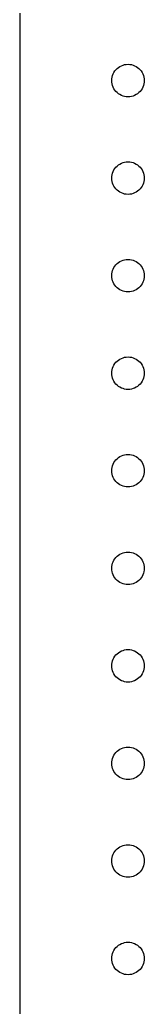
# Model space of a CAD drawing. Header units: metres. Extents: x -90 to 756, y -90 to 295.
# Drawn here: x -90 to -84.25, y 101.75 to 147.31 of the extents above; entities that cross this region are included whole.
import ezdxf

# ---------------------------------------------------------------- set-up
doc = ezdxf.new("R2010")
doc.units = ezdxf.units.M

msp = doc.modelspace()

# ---------------------------------------------------------------- linework, layer by layer
for p, q in [((-90, 245), (-90, 0)), ((-85.6852, 144.805), (-85.6495, 144.875)), ((-85.6495, 144.875), (-85.6068, 144.941)), ((-85.6068, 144.941), (-85.5574, 145.002)), ((-85.5574, 145.002), (-85.5019, 145.057)), ((-85.5019, 145.057), (-85.4408, 145.107)), ((-85.4408, 145.107), (-85.375, 145.15)), ((-85.375, 145.15), (-85.3051, 145.185)), ((-85.3051, 145.185), (-85.2318, 145.213)), ((-85.2318, 145.213), (-85.1559, 145.234)), ((-85.1559, 145.234), (-85.0784, 145.246)), ((-85.0784, 145.246), (-85, 145.25)), ((-85, 145.25), (-84.9216, 145.246)), ((-84.9216, 145.246), (-84.8441, 145.234)), ((-84.8441, 145.234), (-84.7682, 145.213)), ((-84.7682, 145.213), (-84.695, 145.185)), ((-84.695, 145.185), (-84.625, 145.15)), ((-84.625, 145.15), (-84.5592, 145.107)), ((-84.5592, 145.107), (-84.4982, 145.057)), ((-84.4982, 145.057), (-84.4426, 145.002)), ((-84.4426, 145.002), (-84.3932, 144.941)), ((-84.3932, 144.941), (-84.3505, 144.875)), ((-84.3505, 144.875), (-84.3148, 144.805)), ((-85.75, 144.5), (-85.7459, 144.578)), ((-85.7459, 144.422), (-85.75, 144.5)), ((-85.7459, 144.578), (-85.7336, 144.656)), ((-85.7336, 144.344), (-85.7459, 144.422)), ((-85.7336, 144.656), (-85.7133, 144.732)), ((-85.7133, 144.732), (-85.6852, 144.805)), ((-84.3148, 144.805), (-84.2867, 144.732)), ((-84.2867, 144.732), (-84.2664, 144.656)), ((-84.2664, 144.656), (-84.2541, 144.578)), ((-84.2541, 144.422), (-84.2664, 144.344)), ((-84.2541, 144.578), (-84.25, 144.5)), ((-84.25, 144.5), (-84.2541, 144.422)), ((-85.7133, 144.268), (-85.7336, 144.344)), ((-85.6852, 144.195), (-85.7133, 144.268)), ((-85.6495, 144.125), (-85.6852, 144.195)), ((-85.6068, 144.059), (-85.6495, 144.125)), ((-85.5574, 143.998), (-85.6068, 144.059)), ((-85.5019, 143.943), (-85.5574, 143.998)), ((-84.4426, 143.998), (-84.4982, 143.943)), ((-84.3932, 144.059), (-84.4426, 143.998)), ((-84.3505, 144.125), (-84.3932, 144.059)), ((-84.3148, 144.195), (-84.3505, 144.125)), ((-84.2867, 144.268), (-84.3148, 144.195)), ((-84.2664, 144.344), (-84.2867, 144.268)), ((-85.4408, 143.893), (-85.5019, 143.943)), ((-85.375, 143.85), (-85.4408, 143.893)), ((-85.3051, 143.815), (-85.375, 143.85)), ((-85.2318, 143.787), (-85.3051, 143.815)), ((-85.1559, 143.766), (-85.2318, 143.787)), ((-85.0784, 143.754), (-85.1559, 143.766)), ((-85, 143.75), (-85.0784, 143.754)), ((-84.9216, 143.754), (-85, 143.75)), ((-84.8441, 143.766), (-84.9216, 143.754)), ((-84.7682, 143.787), (-84.8441, 143.766)), ((-84.695, 143.815), (-84.7682, 143.787)), ((-84.625, 143.85), (-84.695, 143.815)), ((-84.5592, 143.893), (-84.625, 143.85)), ((-84.4982, 143.943), (-84.5592, 143.893)), ((-85.6852, 140.305), (-85.6495, 140.375)), ((-85.6495, 140.375), (-85.6068, 140.441)), ((-85.6068, 140.441), (-85.5574, 140.502)), ((-85.5574, 140.502), (-85.5019, 140.557)), ((-85.5019, 140.557), (-85.4408, 140.607)), ((-85.4408, 140.607), (-85.375, 140.65)), ((-85.375, 140.65), (-85.3051, 140.685)), ((-85.3051, 140.685), (-85.2318, 140.713)), ((-85.2318, 140.713), (-85.1559, 140.734)), ((-85.1559, 140.734), (-85.0784, 140.746)), ((-85.0784, 140.746), (-85, 140.75)), ((-85, 140.75), (-84.9216, 140.746)), ((-84.9216, 140.746), (-84.8441, 140.734)), ((-84.8441, 140.734), (-84.7682, 140.713)), ((-84.7682, 140.713), (-84.695, 140.685)), ((-84.695, 140.685), (-84.625, 140.65)), ((-84.625, 140.65), (-84.5592, 140.607)), ((-84.5592, 140.607), (-84.4982, 140.557)), ((-84.4982, 140.557), (-84.4426, 140.502)), ((-84.4426, 140.502), (-84.3932, 140.441)), ((-84.3932, 140.441), (-84.3505, 140.375)), ((-84.3505, 140.375), (-84.3148, 140.305)), ((-85.75, 140), (-85.7459, 140.078)), ((-85.7459, 139.922), (-85.75, 140)), ((-85.7459, 140.078), (-85.7336, 140.156)), ((-85.7336, 139.844), (-85.7459, 139.922)), ((-85.7336, 140.156), (-85.7133, 140.232)), ((-85.7133, 140.232), (-85.6852, 140.305)), ((-84.3148, 140.305), (-84.2867, 140.232)), ((-84.2867, 140.232), (-84.2664, 140.156)), ((-84.2664, 140.156), (-84.2541, 140.078)), ((-84.2541, 139.922), (-84.2664, 139.844)), ((-84.2541, 140.078), (-84.25, 140)), ((-84.25, 140), (-84.2541, 139.922)), ((-85.7133, 139.768), (-85.7336, 139.844)), ((-85.6852, 139.695), (-85.7133, 139.768)), ((-85.6495, 139.625), (-85.6852, 139.695)), ((-85.6068, 139.559), (-85.6495, 139.625)), ((-85.5574, 139.498), (-85.6068, 139.559)), ((-85.5019, 139.443), (-85.5574, 139.498)), ((-85.4408, 139.393), (-85.5019, 139.443)), ((-84.4982, 139.443), (-84.5592, 139.393)), ((-84.4426, 139.498), (-84.4982, 139.443)), ((-84.3932, 139.559), (-84.4426, 139.498)), ((-84.3505, 139.625), (-84.3932, 139.559)), ((-84.3148, 139.695), (-84.3505, 139.625)), ((-84.2867, 139.768), (-84.3148, 139.695)), ((-84.2664, 139.844), (-84.2867, 139.768)), ((-85.375, 139.35), (-85.4408, 139.393)), ((-85.3051, 139.315), (-85.375, 139.35)), ((-85.2318, 139.287), (-85.3051, 139.315)), ((-85.1559, 139.266), (-85.2318, 139.287)), ((-85.0784, 139.254), (-85.1559, 139.266)), ((-85, 139.25), (-85.0784, 139.254)), ((-84.9216, 139.254), (-85, 139.25)), ((-84.8441, 139.266), (-84.9216, 139.254)), ((-84.7682, 139.287), (-84.8441, 139.266)), ((-84.695, 139.315), (-84.7682, 139.287)), ((-84.625, 139.35), (-84.695, 139.315)), ((-84.5592, 139.393), (-84.625, 139.35)), ((-85.3051, 136.185), (-85.2318, 136.213)), ((-85.2318, 136.213), (-85.1559, 136.234)), ((-85.1559, 136.234), (-85.0784, 136.246)), ((-85.0784, 136.246), (-85, 136.25)), ((-85, 136.25), (-84.9216, 136.246)), ((-84.9216, 136.246), (-84.8441, 136.234)), ((-84.8441, 136.234), (-84.7682, 136.213)), ((-84.7682, 136.213), (-84.695, 136.185)), ((-85.7133, 135.732), (-85.6852, 135.805)), ((-85.6852, 135.805), (-85.6495, 135.875)), ((-85.6495, 135.875), (-85.6068, 135.941)), ((-85.6068, 135.941), (-85.5574, 136.002)), ((-85.5574, 136.002), (-85.5019, 136.057)), ((-85.5019, 136.057), (-85.4408, 136.107)), ((-85.4408, 136.107), (-85.375, 136.15)), ((-85.375, 136.15), (-85.3051, 136.185)), ((-84.695, 136.185), (-84.625, 136.15)), ((-84.625, 136.15), (-84.5592, 136.107)), ((-84.5592, 136.107), (-84.4982, 136.057)), ((-84.4982, 136.057), (-84.4426, 136.002)), ((-84.4426, 136.002), (-84.3932, 135.941)), ((-84.3932, 135.941), (-84.3505, 135.875)), ((-84.3505, 135.875), (-84.3148, 135.805)), ((-84.3148, 135.805), (-84.2867, 135.732)), ((-85.75, 135.5), (-85.7459, 135.578)), ((-85.7459, 135.422), (-85.75, 135.5)), ((-85.7459, 135.578), (-85.7336, 135.656)), ((-85.7336, 135.344), (-85.7459, 135.422)), ((-85.7336, 135.656), (-85.7133, 135.732)), ((-85.7133, 135.268), (-85.7336, 135.344)), ((-84.2867, 135.732), (-84.2664, 135.656)), ((-84.2664, 135.344), (-84.2867, 135.268)), ((-84.2664, 135.656), (-84.2541, 135.578)), ((-84.2541, 135.422), (-84.2664, 135.344)), ((-84.2541, 135.578), (-84.25, 135.5)), ((-84.25, 135.5), (-84.2541, 135.422)), ((-85.6852, 135.195), (-85.7133, 135.268)), ((-85.6495, 135.125), (-85.6852, 135.195)), ((-85.6068, 135.059), (-85.6495, 135.125)), ((-85.5574, 134.998), (-85.6068, 135.059)), ((-85.5019, 134.943), (-85.5574, 134.998)), ((-85.4408, 134.893), (-85.5019, 134.943)), ((-85.375, 134.85), (-85.4408, 134.893)), ((-85.3051, 134.815), (-85.375, 134.85)), ((-84.625, 134.85), (-84.695, 134.815)), ((-84.5592, 134.893), (-84.625, 134.85)), ((-84.4982, 134.943), (-84.5592, 134.893)), ((-84.4426, 134.998), (-84.4982, 134.943)), ((-84.3932, 135.059), (-84.4426, 134.998)), ((-84.3505, 135.125), (-84.3932, 135.059)), ((-84.3148, 135.195), (-84.3505, 135.125)), ((-84.2867, 135.268), (-84.3148, 135.195)), ((-85.2318, 134.787), (-85.3051, 134.815)), ((-85.1559, 134.766), (-85.2318, 134.787)), ((-85.0784, 134.754), (-85.1559, 134.766)), ((-85, 134.75), (-85.0784, 134.754)), ((-84.9216, 134.754), (-85, 134.75)), ((-84.8441, 134.766), (-84.9216, 134.754)), ((-84.7682, 134.787), (-84.8441, 134.766)), ((-84.695, 134.815), (-84.7682, 134.787)), ((-85.375, 131.65), (-85.3051, 131.685)), ((-85.3051, 131.685), (-85.2318, 131.713)), ((-85.2318, 131.713), (-85.1559, 131.734)), ((-85.1559, 131.734), (-85.0784, 131.746)), ((-85.0784, 131.746), (-85, 131.75)), ((-85, 131.75), (-84.9216, 131.746)), ((-84.9216, 131.746), (-84.8441, 131.734)), ((-84.8441, 131.734), (-84.7682, 131.713)), ((-84.7682, 131.713), (-84.695, 131.685)), ((-84.695, 131.685), (-84.625, 131.65)), ((-85.7336, 131.156), (-85.7133, 131.232)), ((-85.7133, 131.232), (-85.6852, 131.305)), ((-85.6852, 131.305), (-85.6495, 131.375)), ((-85.6495, 131.375), (-85.6068, 131.441)), ((-85.6068, 131.441), (-85.5574, 131.502)), ((-85.5574, 131.502), (-85.5019, 131.557)), ((-85.5019, 131.557), (-85.4408, 131.607)), ((-85.4408, 131.607), (-85.375, 131.65)), ((-84.625, 131.65), (-84.5592, 131.607)), ((-84.5592, 131.607), (-84.4982, 131.557)), ((-84.4982, 131.557), (-84.4426, 131.502)), ((-84.4426, 131.502), (-84.3932, 131.441)), ((-84.3932, 131.441), (-84.3505, 131.375)), ((-84.3505, 131.375), (-84.3148, 131.305)), ((-84.3148, 131.305), (-84.2867, 131.232)), ((-84.2867, 131.232), (-84.2664, 131.156)), ((-85.75, 131), (-85.7459, 131.078)), ((-85.7459, 130.922), (-85.75, 131)), ((-85.7459, 131.078), (-85.7336, 131.156)), ((-85.7336, 130.844), (-85.7459, 130.922)), ((-85.7133, 130.768), (-85.7336, 130.844)), ((-85.6852, 130.695), (-85.7133, 130.768)), ((-84.2867, 130.768), (-84.3148, 130.695)), ((-84.2664, 130.844), (-84.2867, 130.768)), ((-84.2664, 131.156), (-84.2541, 131.078)), ((-84.2541, 130.922), (-84.2664, 130.844)), ((-84.2541, 131.078), (-84.25, 131)), ((-84.25, 131), (-84.2541, 130.922)), ((-85.6495, 130.625), (-85.6852, 130.695)), ((-85.6068, 130.559), (-85.6495, 130.625)), ((-85.5574, 130.498), (-85.6068, 130.559)), ((-85.5019, 130.443), (-85.5574, 130.498)), ((-85.4408, 130.393), (-85.5019, 130.443)), ((-85.375, 130.35), (-85.4408, 130.393)), ((-85.3051, 130.315), (-85.375, 130.35)), ((-85.2318, 130.287), (-85.3051, 130.315)), ((-84.695, 130.315), (-84.7682, 130.287)), ((-84.625, 130.35), (-84.695, 130.315)), ((-84.5592, 130.393), (-84.625, 130.35)), ((-84.4982, 130.443), (-84.5592, 130.393)), ((-84.4426, 130.498), (-84.4982, 130.443)), ((-84.3932, 130.559), (-84.4426, 130.498)), ((-84.3505, 130.625), (-84.3932, 130.559)), ((-84.3148, 130.695), (-84.3505, 130.625)), ((-85.1559, 130.266), (-85.2318, 130.287)), ((-85.0784, 130.254), (-85.1559, 130.266)), ((-85, 130.25), (-85.0784, 130.254)), ((-84.9216, 130.254), (-85, 130.25)), ((-84.8441, 130.266), (-84.9216, 130.254)), ((-84.7682, 130.287), (-84.8441, 130.266)), ((-85.5019, 127.057), (-85.4408, 127.107)), ((-85.4408, 127.107), (-85.375, 127.15)), ((-85.375, 127.15), (-85.3051, 127.185)), ((-85.3051, 127.185), (-85.2318, 127.213)), ((-85.2318, 127.213), (-85.1559, 127.234)), ((-85.1559, 127.234), (-85.0784, 127.246)), ((-85.0784, 127.246), (-85, 127.25)), ((-85, 127.25), (-84.9216, 127.246)), ((-84.9216, 127.246), (-84.8441, 127.234)), ((-84.8441, 127.234), (-84.7682, 127.213)), ((-84.7682, 127.213), (-84.695, 127.185)), ((-84.695, 127.185), (-84.625, 127.15)), ((-84.625, 127.15), (-84.5592, 127.107)), ((-84.5592, 127.107), (-84.4982, 127.057)), ((-85.7459, 126.578), (-85.7336, 126.656)), ((-85.7336, 126.656), (-85.7133, 126.732)), ((-85.7133, 126.732), (-85.6852, 126.805)), ((-85.6852, 126.805), (-85.6495, 126.875)), ((-85.6495, 126.875), (-85.6068, 126.941)), ((-85.6068, 126.941), (-85.5574, 127.002)), ((-85.5574, 127.002), (-85.5019, 127.057)), ((-84.4982, 127.057), (-84.4426, 127.002)), ((-84.4426, 127.002), (-84.3932, 126.941)), ((-84.3932, 126.941), (-84.3505, 126.875)), ((-84.3505, 126.875), (-84.3148, 126.805)), ((-84.3148, 126.805), (-84.2867, 126.732)), ((-84.2867, 126.732), (-84.2664, 126.656)), ((-84.2664, 126.656), (-84.2541, 126.578)), ((-85.75, 126.5), (-85.7459, 126.578)), ((-85.7459, 126.422), (-85.75, 126.5)), ((-85.7336, 126.344), (-85.7459, 126.422)), ((-85.7133, 126.268), (-85.7336, 126.344)), ((-85.6852, 126.195), (-85.7133, 126.268)), ((-85.6495, 126.125), (-85.6852, 126.195)), ((-84.3148, 126.195), (-84.3505, 126.125)), ((-84.2867, 126.268), (-84.3148, 126.195)), ((-84.2664, 126.344), (-84.2867, 126.268)), ((-84.2541, 126.422), (-84.2664, 126.344)), ((-84.2541, 126.578), (-84.25, 126.5)), ((-84.25, 126.5), (-84.2541, 126.422)), ((-85.6068, 126.059), (-85.6495, 126.125)), ((-85.5574, 125.998), (-85.6068, 126.059)), ((-85.5019, 125.943), (-85.5574, 125.998)), ((-85.4408, 125.893), (-85.5019, 125.943)), ((-85.375, 125.85), (-85.4408, 125.893)), ((-85.3051, 125.815), (-85.375, 125.85)), ((-85.2318, 125.787), (-85.3051, 125.815)), ((-85.1559, 125.766), (-85.2318, 125.787)), ((-85.0784, 125.754), (-85.1559, 125.766)), ((-85, 125.75), (-85.0784, 125.754)), ((-84.9216, 125.754), (-85, 125.75)), ((-84.8441, 125.766), (-84.9216, 125.754)), ((-84.7682, 125.787), (-84.8441, 125.766)), ((-84.695, 125.815), (-84.7682, 125.787)), ((-84.625, 125.85), (-84.695, 125.815)), ((-84.5592, 125.893), (-84.625, 125.85)), ((-84.4982, 125.943), (-84.5592, 125.893)), ((-84.4426, 125.998), (-84.4982, 125.943)), ((-84.3932, 126.059), (-84.4426, 125.998)), ((-84.3505, 126.125), (-84.3932, 126.059)), ((-85.5574, 122.502), (-85.5019, 122.557)), ((-85.5019, 122.557), (-85.4408, 122.607)), ((-85.4408, 122.607), (-85.375, 122.65)), ((-85.375, 122.65), (-85.3051, 122.685)), ((-85.3051, 122.685), (-85.2318, 122.713)), ((-85.2318, 122.713), (-85.1559, 122.734)), ((-85.1559, 122.734), (-85.0784, 122.746)), ((-85.0784, 122.746), (-85, 122.75)), ((-85, 122.75), (-84.9216, 122.746)), ((-84.9216, 122.746), (-84.8441, 122.734)), ((-84.8441, 122.734), (-84.7682, 122.713)), ((-84.7682, 122.713), (-84.695, 122.685)), ((-84.695, 122.685), (-84.625, 122.65)), ((-84.625, 122.65), (-84.5592, 122.607)), ((-84.5592, 122.607), (-84.4982, 122.557)), ((-84.4982, 122.557), (-84.4426, 122.502)), ((-85.7459, 122.078), (-85.7336, 122.156)), ((-85.7336, 122.156), (-85.7133, 122.232)), ((-85.7133, 122.232), (-85.6852, 122.305)), ((-85.6852, 122.305), (-85.6495, 122.375)), ((-85.6495, 122.375), (-85.6068, 122.441)), ((-85.6068, 122.441), (-85.5574, 122.502)), ((-84.4426, 122.502), (-84.3932, 122.441)), ((-84.3932, 122.441), (-84.3505, 122.375)), ((-84.3505, 122.375), (-84.3148, 122.305)), ((-84.3148, 122.305), (-84.2867, 122.232)), ((-84.2867, 122.232), (-84.2664, 122.156)), ((-84.2664, 122.156), (-84.2541, 122.078)), ((-85.75, 122), (-85.7459, 122.078)), ((-85.7459, 121.922), (-85.75, 122)), ((-85.7336, 121.844), (-85.7459, 121.922)), ((-85.7133, 121.768), (-85.7336, 121.844)), ((-85.6852, 121.695), (-85.7133, 121.768)), ((-85.6495, 121.625), (-85.6852, 121.695)), ((-84.3148, 121.695), (-84.3505, 121.625)), ((-84.2867, 121.768), (-84.3148, 121.695)), ((-84.2664, 121.844), (-84.2867, 121.768)), ((-84.2541, 121.922), (-84.2664, 121.844)), ((-84.2541, 122.078), (-84.25, 122)), ((-84.25, 122), (-84.2541, 121.922)), ((-85.6068, 121.559), (-85.6495, 121.625)), ((-85.5574, 121.498), (-85.6068, 121.559)), ((-85.5019, 121.443), (-85.5574, 121.498)), ((-85.4408, 121.393), (-85.5019, 121.443)), ((-85.375, 121.35), (-85.4408, 121.393)), ((-85.3051, 121.315), (-85.375, 121.35)), ((-85.2318, 121.287), (-85.3051, 121.315)), ((-85.1559, 121.266), (-85.2318, 121.287)), ((-85.0784, 121.254), (-85.1559, 121.266)), ((-85, 121.25), (-85.0784, 121.254)), ((-84.9216, 121.254), (-85, 121.25)), ((-84.8441, 121.266), (-84.9216, 121.254)), ((-84.7682, 121.287), (-84.8441, 121.266)), ((-84.695, 121.315), (-84.7682, 121.287)), ((-84.625, 121.35), (-84.695, 121.315)), ((-84.5592, 121.393), (-84.625, 121.35)), ((-84.4982, 121.443), (-84.5592, 121.393)), ((-84.4426, 121.498), (-84.4982, 121.443)), ((-84.3932, 121.559), (-84.4426, 121.498)), ((-84.3505, 121.625), (-84.3932, 121.559)), ((-85.6068, 117.941), (-85.5574, 118.002)), ((-85.5574, 118.002), (-85.5019, 118.057)), ((-85.5019, 118.057), (-85.4408, 118.107)), ((-85.4408, 118.107), (-85.375, 118.15)), ((-85.375, 118.15), (-85.3051, 118.185)), ((-85.3051, 118.185), (-85.2318, 118.213)), ((-85.2318, 118.213), (-85.1559, 118.234)), ((-85.1559, 118.234), (-85.0784, 118.246)), ((-85.0784, 118.246), (-85, 118.25)), ((-85, 118.25), (-84.9216, 118.246)), ((-84.9216, 118.246), (-84.8441, 118.234)), ((-84.8441, 118.234), (-84.7682, 118.213)), ((-84.7682, 118.213), (-84.695, 118.185)), ((-84.695, 118.185), (-84.625, 118.15)), ((-84.625, 118.15), (-84.5592, 118.107)), ((-84.5592, 118.107), (-84.4982, 118.057)), ((-84.4982, 118.057), (-84.4426, 118.002)), ((-84.4426, 118.002), (-84.3932, 117.941)), ((-85.75, 117.5), (-85.7459, 117.578)), ((-85.7459, 117.578), (-85.7336, 117.656)), ((-85.7336, 117.656), (-85.7133, 117.732)), ((-85.7133, 117.732), (-85.6852, 117.805)), ((-85.6852, 117.805), (-85.6495, 117.875)), ((-85.6495, 117.875), (-85.6068, 117.941)), ((-84.3932, 117.941), (-84.3505, 117.875)), ((-84.3505, 117.875), (-84.3148, 117.805)), ((-84.3148, 117.805), (-84.2867, 117.732)), ((-84.2867, 117.732), (-84.2664, 117.656)), ((-84.2664, 117.656), (-84.2541, 117.578)), ((-84.2541, 117.578), (-84.25, 117.5)), ((-85.7459, 117.422), (-85.75, 117.5)), ((-85.7336, 117.344), (-85.7459, 117.422)), ((-85.7133, 117.268), (-85.7336, 117.344)), ((-85.6852, 117.195), (-85.7133, 117.268)), ((-85.6495, 117.125), (-85.6852, 117.195)), ((-85.6068, 117.059), (-85.6495, 117.125)), ((-84.3505, 117.125), (-84.3932, 117.059)), ((-84.3148, 117.195), (-84.3505, 117.125)), ((-84.2867, 117.268), (-84.3148, 117.195)), ((-84.2664, 117.344), (-84.2867, 117.268)), ((-84.2541, 117.422), (-84.2664, 117.344)), ((-84.25, 117.5), (-84.2541, 117.422)), ((-85.5574, 116.998), (-85.6068, 117.059)), ((-85.5019, 116.943), (-85.5574, 116.998)), ((-85.4408, 116.893), (-85.5019, 116.943)), ((-85.375, 116.85), (-85.4408, 116.893)), ((-85.3051, 116.815), (-85.375, 116.85)), ((-85.2318, 116.787), (-85.3051, 116.815)), ((-85.1559, 116.766), (-85.2318, 116.787)), ((-85.0784, 116.754), (-85.1559, 116.766)), ((-85, 116.75), (-85.0784, 116.754)), ((-84.9216, 116.754), (-85, 116.75)), ((-84.8441, 116.766), (-84.9216, 116.754)), ((-84.7682, 116.787), (-84.8441, 116.766)), ((-84.695, 116.815), (-84.7682, 116.787)), ((-84.625, 116.85), (-84.695, 116.815)), ((-84.5592, 116.893), (-84.625, 116.85)), ((-84.4982, 116.943), (-84.5592, 116.893)), ((-84.4426, 116.998), (-84.4982, 116.943)), ((-84.3932, 117.059), (-84.4426, 116.998)), ((-85.6495, 113.375), (-85.6068, 113.441)), ((-85.6068, 113.441), (-85.5574, 113.502)), ((-85.5574, 113.502), (-85.5019, 113.557)), ((-85.5019, 113.557), (-85.4408, 113.607)), ((-85.4408, 113.607), (-85.375, 113.65)), ((-85.375, 113.65), (-85.3051, 113.685)), ((-85.3051, 113.685), (-85.2318, 113.713)), ((-85.2318, 113.713), (-85.1559, 113.734)), ((-85.1559, 113.734), (-85.0784, 113.746)), ((-85.0784, 113.746), (-85, 113.75)), ((-85, 113.75), (-84.9216, 113.746)), ((-84.9216, 113.746), (-84.8441, 113.734)), ((-84.8441, 113.734), (-84.7682, 113.713)), ((-84.7682, 113.713), (-84.695, 113.685)), ((-84.695, 113.685), (-84.625, 113.65)), ((-84.625, 113.65), (-84.5592, 113.607)), ((-84.5592, 113.607), (-84.4982, 113.557)), ((-84.4982, 113.557), (-84.4426, 113.502)), ((-84.4426, 113.502), (-84.3932, 113.441)), ((-84.3932, 113.441), (-84.3505, 113.375)), ((-85.75, 113), (-85.7459, 113.078)), ((-85.7459, 112.922), (-85.75, 113)), ((-85.7459, 113.078), (-85.7336, 113.156)), ((-85.7336, 113.156), (-85.7133, 113.232)), ((-85.7133, 113.232), (-85.6852, 113.305)), ((-85.6852, 113.305), (-85.6495, 113.375)), ((-84.3505, 113.375), (-84.3148, 113.305)), ((-84.3148, 113.305), (-84.2867, 113.232)), ((-84.2867, 113.232), (-84.2664, 113.156)), ((-84.2664, 113.156), (-84.2541, 113.078)), ((-84.2541, 113.078), (-84.25, 113)), ((-84.25, 113), (-84.2541, 112.922)), ((-85.7336, 112.844), (-85.7459, 112.922)), ((-85.7133, 112.768), (-85.7336, 112.844)), ((-85.6852, 112.695), (-85.7133, 112.768)), ((-85.6495, 112.625), (-85.6852, 112.695)), ((-85.6068, 112.559), (-85.6495, 112.625)), ((-85.5574, 112.498), (-85.6068, 112.559)), ((-84.3932, 112.559), (-84.4426, 112.498)), ((-84.3505, 112.625), (-84.3932, 112.559)), ((-84.3148, 112.695), (-84.3505, 112.625)), ((-84.2867, 112.768), (-84.3148, 112.695)), ((-84.2664, 112.844), (-84.2867, 112.768)), ((-84.2541, 112.922), (-84.2664, 112.844)), ((-85.5019, 112.443), (-85.5574, 112.498)), ((-85.4408, 112.393), (-85.5019, 112.443)), ((-85.375, 112.35), (-85.4408, 112.393)), ((-85.3051, 112.315), (-85.375, 112.35)), ((-85.2318, 112.287), (-85.3051, 112.315)), ((-85.1559, 112.266), (-85.2318, 112.287)), ((-85.0784, 112.254), (-85.1559, 112.266)), ((-85, 112.25), (-85.0784, 112.254)), ((-84.9216, 112.254), (-85, 112.25)), ((-84.8441, 112.266), (-84.9216, 112.254)), ((-84.7682, 112.287), (-84.8441, 112.266)), ((-84.695, 112.315), (-84.7682, 112.287)), ((-84.625, 112.35), (-84.695, 112.315)), ((-84.5592, 112.393), (-84.625, 112.35)), ((-84.4982, 112.443), (-84.5592, 112.393)), ((-84.4426, 112.498), (-84.4982, 112.443)), ((-85.6495, 108.875), (-85.6068, 108.941)), ((-85.6068, 108.941), (-85.5574, 109.002)), ((-85.5574, 109.002), (-85.5019, 109.057)), ((-85.5019, 109.057), (-85.4408, 109.107)), ((-85.4408, 109.107), (-85.375, 109.15)), ((-85.375, 109.15), (-85.3051, 109.185)), ((-85.3051, 109.185), (-85.2318, 109.213)), ((-85.2318, 109.213), (-85.1559, 109.234)), ((-85.1559, 109.234), (-85.0784, 109.246)), ((-85.0784, 109.246), (-85, 109.25)), ((-85, 109.25), (-84.9216, 109.246)), ((-84.9216, 109.246), (-84.8441, 109.234)), ((-84.8441, 109.234), (-84.7682, 109.213)), ((-84.7682, 109.213), (-84.695, 109.185)), ((-84.695, 109.185), (-84.625, 109.15)), ((-84.625, 109.15), (-84.5592, 109.107)), ((-84.5592, 109.107), (-84.4982, 109.057)), ((-84.4982, 109.057), (-84.4426, 109.002)), ((-84.4426, 109.002), (-84.3932, 108.941)), ((-84.3932, 108.941), (-84.3505, 108.875)), ((-85.75, 108.5), (-85.7459, 108.578)), ((-85.7459, 108.422), (-85.75, 108.5)), ((-85.7459, 108.578), (-85.7336, 108.656)), ((-85.7336, 108.344), (-85.7459, 108.422)), ((-85.7336, 108.656), (-85.7133, 108.732)), ((-85.7133, 108.732), (-85.6852, 108.805)), ((-85.6852, 108.805), (-85.6495, 108.875)), ((-84.3505, 108.875), (-84.3148, 108.805)), ((-84.3148, 108.805), (-84.2867, 108.732)), ((-84.2867, 108.732), (-84.2664, 108.656)), ((-84.2664, 108.656), (-84.2541, 108.578)), ((-84.2541, 108.422), (-84.2664, 108.344)), ((-84.2541, 108.578), (-84.25, 108.5)), ((-84.25, 108.5), (-84.2541, 108.422)), ((-85.7133, 108.268), (-85.7336, 108.344)), ((-85.6852, 108.195), (-85.7133, 108.268)), ((-85.6495, 108.125), (-85.6852, 108.195)), ((-85.6068, 108.059), (-85.6495, 108.125)), ((-85.5574, 107.998), (-85.6068, 108.059)), ((-85.5019, 107.943), (-85.5574, 107.998)), ((-84.4426, 107.998), (-84.4982, 107.943)), ((-84.3932, 108.059), (-84.4426, 107.998)), ((-84.3505, 108.125), (-84.3932, 108.059)), ((-84.3148, 108.195), (-84.3505, 108.125)), ((-84.2867, 108.268), (-84.3148, 108.195)), ((-84.2664, 108.344), (-84.2867, 108.268)), ((-85.4408, 107.893), (-85.5019, 107.943)), ((-85.375, 107.85), (-85.4408, 107.893)), ((-85.3051, 107.815), (-85.375, 107.85)), ((-85.2318, 107.787), (-85.3051, 107.815)), ((-85.1559, 107.766), (-85.2318, 107.787)), ((-85.0784, 107.754), (-85.1559, 107.766)), ((-85, 107.75), (-85.0784, 107.754)), ((-84.9216, 107.754), (-85, 107.75)), ((-84.8441, 107.766), (-84.9216, 107.754)), ((-84.7682, 107.787), (-84.8441, 107.766)), ((-84.695, 107.815), (-84.7682, 107.787)), ((-84.625, 107.85), (-84.695, 107.815)), ((-84.5592, 107.893), (-84.625, 107.85)), ((-84.4982, 107.943), (-84.5592, 107.893)), ((-85.6852, 104.305), (-85.6495, 104.375)), ((-85.6495, 104.375), (-85.6068, 104.441)), ((-85.6068, 104.441), (-85.5574, 104.502)), ((-85.5574, 104.502), (-85.5019, 104.557)), ((-85.5019, 104.557), (-85.4408, 104.607)), ((-85.4408, 104.607), (-85.375, 104.65)), ((-85.375, 104.65), (-85.3051, 104.685)), ((-85.3051, 104.685), (-85.2318, 104.713)), ((-85.2318, 104.713), (-85.1559, 104.734)), ((-85.1559, 104.734), (-85.0784, 104.746)), ((-85.0784, 104.746), (-85, 104.75)), ((-85, 104.75), (-84.9216, 104.746)), ((-84.9216, 104.746), (-84.8441, 104.734)), ((-84.8441, 104.734), (-84.7682, 104.713)), ((-84.7682, 104.713), (-84.695, 104.685)), ((-84.695, 104.685), (-84.625, 104.65)), ((-84.625, 104.65), (-84.5592, 104.607)), ((-84.5592, 104.607), (-84.4982, 104.557)), ((-84.4982, 104.557), (-84.4426, 104.502)), ((-84.4426, 104.502), (-84.3932, 104.441)), ((-84.3932, 104.441), (-84.3505, 104.375)), ((-84.3505, 104.375), (-84.3148, 104.305)), ((-85.75, 104), (-85.7459, 104.078)), ((-85.7459, 103.922), (-85.75, 104)), ((-85.7459, 104.078), (-85.7336, 104.156)), ((-85.7336, 103.844), (-85.7459, 103.922)), ((-85.7336, 104.156), (-85.7133, 104.232)), ((-85.7133, 104.232), (-85.6852, 104.305)), ((-84.3148, 104.305), (-84.2867, 104.232)), ((-84.2867, 104.232), (-84.2664, 104.156)), ((-84.2664, 104.156), (-84.2541, 104.078)), ((-84.2541, 103.922), (-84.2664, 103.844)), ((-84.2541, 104.078), (-84.25, 104)), ((-84.25, 104), (-84.2541, 103.922)), ((-85.7133, 103.768), (-85.7336, 103.844)), ((-85.6852, 103.695), (-85.7133, 103.768)), ((-85.6495, 103.625), (-85.6852, 103.695)), ((-85.6068, 103.559), (-85.6495, 103.625)), ((-85.5574, 103.498), (-85.6068, 103.559)), ((-85.5019, 103.443), (-85.5574, 103.498)), ((-85.4408, 103.393), (-85.5019, 103.443)), ((-84.4982, 103.443), (-84.5592, 103.393)), ((-84.4426, 103.498), (-84.4982, 103.443)), ((-84.3932, 103.559), (-84.4426, 103.498)), ((-84.3505, 103.625), (-84.3932, 103.559)), ((-84.3148, 103.695), (-84.3505, 103.625)), ((-84.2867, 103.768), (-84.3148, 103.695)), ((-84.2664, 103.844), (-84.2867, 103.768)), ((-85.375, 103.35), (-85.4408, 103.393)), ((-85.3051, 103.315), (-85.375, 103.35)), ((-85.2318, 103.287), (-85.3051, 103.315)), ((-85.1559, 103.266), (-85.2318, 103.287)), ((-85.0784, 103.254), (-85.1559, 103.266)), ((-85, 103.25), (-85.0784, 103.254)), ((-84.9216, 103.254), (-85, 103.25)), ((-84.8441, 103.266), (-84.9216, 103.254)), ((-84.7682, 103.287), (-84.8441, 103.266)), ((-84.695, 103.315), (-84.7682, 103.287)), ((-84.625, 103.35), (-84.695, 103.315)), ((-84.5592, 103.393), (-84.625, 103.35))]:
    msp.add_line(p, q)

doc.saveas('drawing.dxf')
